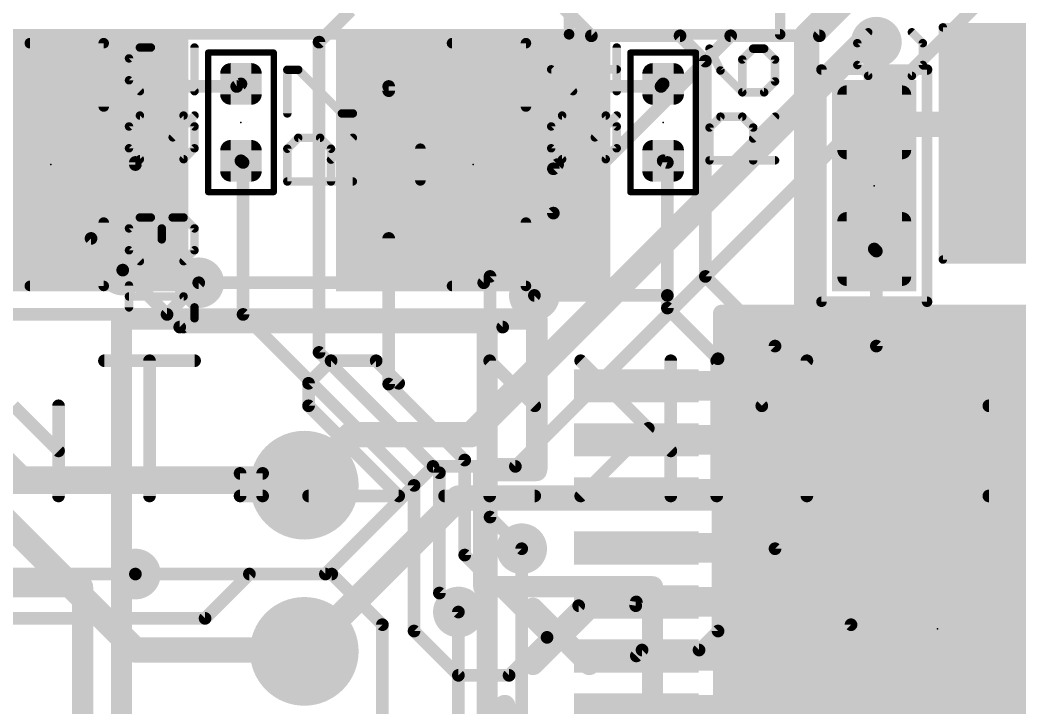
# Model space of a CAD drawing. Extents: x -6.8 to 69.2, y -5 to 26.2.
# Drawn here: x 34.43 to 46.45, y 9.22 to 17.49 of the extents above; entities that cross this region are included whole.
import ezdxf

# ---------------------------------------------------------------- set-up
doc = ezdxf.new("R2010")
doc.units = 0
for name, color, linetype in [('1', 22, 'CONTINUOUS'), ('16', 175, 'CONTINUOUS'), ('17', 82, 'CONTINUOUS'), ('18', 82, 'CONTINUOUS'), ('21', 253, 'CONTINUOUS'), ('22', 253, 'CONTINUOUS'), ('23', 7, 'CONTINUOUS'), ('25', 253, 'CONTINUOUS'), ('39', 22, 'CONTINUOUS'), ('51', 253, 'CONTINUOUS')]:
    doc.layers.add(name, color=color, linetype=linetype)

# ---------------------------------------------------------------- blocks, each defined once
blk = doc.blocks.new('RECT')
blk.add_solid([(-0.5, -0.5), (0.5, -0.5), (-0.5, 0.5), (0.5, 0.5)])
blk = doc.blocks.new('RECT142240X142240R25')
at = {"const_width": 0.1111}
blk.add_lwpolyline([(0.3889, -0.3334), (0.3889, 0.3334, 0.4142), (0.3334, 0.3889), (-0.3334, 0.3889, 0.4142), (-0.3889, 0.3334), (-0.3889, -0.3334, 0.4142), (-0.3334, -0.3889), (0.3334, -0.3889, 0.4142)], format="xyb", close=True, dxfattribs=at)
blk.add_solid([(-0.3588, -0.3588), (0.3588, -0.3588), (-0.3588, 0.3588), (0.3588, 0.3588)])
blk = doc.blocks.new('ROUNDP')
at = {"const_width": 0.5}
blk.add_lwpolyline([(0, -0.25, 1), (0, 0.25, 1), (0, -0.25)], format="xyb", dxfattribs=at)
blk = doc.blocks.new('RECT80000X80000R50')
at = {"const_width": 0.125}
blk.add_lwpolyline([(0.1875, -0.125), (0.1875, 0.125, 0.4142), (0.125, 0.1875), (-0.125, 0.1875, 0.4142), (-0.1875, 0.125), (-0.1875, -0.125, 0.4142), (-0.125, -0.1875), (0.125, -0.1875, 0.4142)], format="xyb", close=True, dxfattribs=at)
blk.add_solid([(-0.1504, -0.1504), (0.1504, -0.1504), (-0.1504, 0.1504), (0.1504, 0.1504)])
blk = doc.blocks.new('ROUNDV')
at = {"const_width": 0.5}
blk.add_lwpolyline([(0, -0.25, 1), (0, 0.25, 1), (0, -0.25)], format="xyb", dxfattribs=at)

msp = doc.modelspace()

# ---------------------------------------------------------------- linework, layer by layer
at = {"layer": '1'}
for points, const_width in [([(43.8912, 17.2974), (44.4246, 17.8308)], 0.3048), ([(38.0238, 17.2212), (38.4048, 17.6022)], 0.1524), ([(40.9194, 17.6784), (41.3004, 17.2974)], 0.1524), ([(43.8912, 11.6586), (43.8912, 17.2974)], 0.3048), ([(41.3004, 17.2974), (42.3672, 17.2974)], 0.1524), ([(42.3672, 17.2974), (42.672, 16.9926)], 0.1524), ([(44.7294, 17.2212), (44.7294, 16.383)], 0.3048), ([(38.0238, 13.4874), (38.0238, 17.2212)], 0.1524), ([(42.672, 16.9926), (42.672, 14.4018)], 0.1524), ([(33.8328, 16.6878), (37.0332, 16.6878)], 0.1524), ([(37.0332, 16.6878), (37.084, 16.7185)], 0.1524), ([(38.862, 16.6878), (42.1386, 16.6878)], 0.1524), ([(38.862, 16.6878), (38.862, 16.637)], 0.1524), ([(42.1386, 16.6878), (42.164, 16.7185)], 0.1524), ([(44.7294, 16.383), (44.704, 16.256)], 0.3048), ([(44.7294, 16.2306), (44.704, 16.256)], 0.3048), ([(46.0248, 16.2306), (44.7294, 16.2306)], 0.3048), ([(46.1772, 16.0782), (46.0248, 16.2306)], 0.3048), ([(46.1772, 16.0782), (46.2915, 16.002)], 0.3048), ([(46.3296, 16.002), (46.2915, 16.002)], 0.3048), ([(46.3296, 16.002), (48.006, 14.3256)], 0.3048), ([(37.1094, 15.7734), (37.084, 15.7935)], 0.1524), ([(42.2148, 15.7734), (42.164, 15.7935)], 0.1524), ([(33.2232, 15.7734), (35.814, 15.7734)], 0.1524), ([(35.814, 15.7734), (35.814, 15.748)], 0.1524), ([(37.1094, 13.9446), (37.1094, 15.7734)], 0.1524), ([(40.8432, 15.6972), (40.894, 15.748)], 0.1524), ([(40.8432, 15.1638), (40.8432, 15.6972)], 0.1524), ([(42.2148, 14.1732), (42.2148, 15.7734)], 0.1524), ([(40.0812, 14.4018), (40.8432, 15.1638)], 0.1524), ([(35.2806, 14.859), (33.782, 14.859)], 0.1524), ([(35.6616, 14.478), (35.2806, 14.859)], 0.1524), ([(38.862, 13.1064), (38.862, 14.859)], 0.1524), ([(44.7294, 14.7066), (44.704, 14.732)], 0.1524), ([(44.7294, 13.5636), (44.7294, 14.7066)], 0.1524), ([(40.0812, 11.5062), (40.0812, 14.4018)], 0.1524), ([(42.672, 14.4018), (43.5102, 13.5636)], 0.1524), ([(36.576, 14.3256), (36.195, 13.9446)], 0.1524), ([(42.2148, 14.1732), (40.6146, 14.1732)], 0.1524), ([(42.2148, 14.0208), (42.2148, 14.1732)], 0.1524), ([(42.8244, 13.4112), (42.2148, 14.0208)], 0.1524), ([(36.195, 13.9446), (32.9184, 13.9446)], 0.1524), ([(39.1668, 11.8872), (37.1094, 13.9446)], 0.1524), ([(43.5102, 13.5636), (43.5102, 11.1252)], 0.1524), ([(48.387, 9.906), (44.7294, 13.5636)], 0.1524), ([(39.4716, 12.0396), (38.0238, 13.4874)], 0.1524), ([(42.8244, 10.1346), (42.8244, 13.4112)], 0.1524), ([(39.7764, 12.192), (38.862, 13.1064)], 0.1524), ([(34.2138, 12.192), (34.4424, 11.9634)], 0.3048), ([(39.7764, 11.049), (39.7764, 12.192)], 0.1524), ([(34.4424, 11.9634), (37.7952, 11.9634)], 0.3048), ([(37.7952, 11.9634), (37.846, 11.89)], 0.3048), ([(39.4716, 10.5918), (39.4716, 12.0396)], 0.1524), ([(39.1668, 10.1346), (39.1668, 11.8872)], 0.1524), ([(33.9852, 11.7348), (35.814, 9.906)], 0.3048), ([(44.1198, 11.43), (43.8912, 11.6586)], 0.3048), ([(40.4622, 11.1252), (40.0812, 11.5062)], 0.1524), ([(44.1198, 10.287), (44.1198, 11.43)], 0.3048), ([(40.767, 10.0584), (39.7764, 11.049)], 0.1524), ([(35.814, 10.8204), (38.1762, 10.8204)], 0.1524), ([(38.1762, 10.8204), (38.7858, 10.2108)], 0.1524), ([(39.7002, 10.3632), (39.4716, 10.5918)], 0.1524), ([(41.148, 10.4394), (40.767, 10.0584)], 0.1524), ([(41.8338, 10.4394), (41.148, 10.4394)], 0.1524), ([(41.8338, 10.4394), (41.841, 10.485)], 0.1524), ([(42.9006, 9.0678), (44.1198, 10.287)], 0.3048), ([(38.7858, 10.2108), (38.7858, 8.6868)], 0.1524), ([(39.7002, 9.6012), (39.1668, 10.1346)], 0.1524), ([(40.767, 10.0584), (40.3098, 9.6012)], 0.1524), ([(42.5958, 9.906), (42.8244, 10.1346)], 0.1524), ([(35.814, 9.906), (37.7952, 9.906)], 0.3048), ([(37.7952, 9.906), (37.846, 9.89)], 0.3048), ([(41.91, 9.906), (41.841, 9.835)], 0.1524), ([(41.91, 9.906), (42.5958, 9.906)], 0.1524), ([(40.3098, 9.6012), (39.7002, 9.6012)], 0.1524)]:
    msp.add_lwpolyline(points, dxfattribs=dict(at, const_width=const_width))
for points, const_width in [([(43.9674, 17.2974, 1), (43.815, 17.2974)], 0.1524), ([(41.3004, 17.3355, 1), (41.3004, 17.2593)], 0.0762), ([(41.2735, 17.2705, 1), (41.3273, 17.3243)], 0.0762), ([(42.3941, 17.3243, 1), (42.3403, 17.2705)], 0.0762), ([(42.3672, 17.2593, 1), (42.3672, 17.3355)], 0.0762), ([(43.8373, 17.3513, 1), (43.9451, 17.2435)], 0.1524), ([(44.8056, 17.2212, 1), (44.6532, 17.2212)], 0.1524), ([(38.0619, 17.2212, 1), (37.9857, 17.2212)], 0.0762), ([(37.9969, 17.2481, 1), (38.0507, 17.1943)], 0.0762), ([(42.7101, 16.9926, 1), (42.6339, 16.9926)], 0.0762), ([(42.6451, 16.9657, 1), (42.6989, 17.0195)], 0.0762), ([(37.0135, 16.7204, 1), (37.0529, 16.6552)], 0.0762), ([(37.0332, 16.6497, 1), (37.0332, 16.7259)], 0.0762), ([(37.1037, 16.6859, 1), (37.0643, 16.7511)], 0.0762), ([(38.862, 16.7259, 1), (38.862, 16.6497)], 0.0762), ([(38.9001, 16.6878, 1), (38.8239, 16.6878)], 0.0762), ([(42.1092, 16.7121, 1), (42.168, 16.6635)], 0.0762), ([(42.1934, 16.6942, 1), (42.1346, 16.7428)], 0.0762), ([(42.1386, 16.6497, 1), (42.1386, 16.7259)], 0.0762), ([(38.8239, 16.637, 1), (38.9001, 16.637)], 0.0762), ([(44.8041, 16.3681, 1), (44.6547, 16.3979)], 0.1524), ([(44.7579, 16.3099, 1), (44.6501, 16.2021)], 0.1524), ([(44.6532, 16.383, 1), (44.8056, 16.383)], 0.1524), ([(44.7294, 16.3068, 1), (44.7294, 16.1544)], 0.1524), ([(44.6755, 16.1767, 1), (44.7833, 16.2845)], 0.1524), ([(46.0787, 16.2845, 1), (45.9709, 16.1767)], 0.1524), ([(46.0248, 16.1544, 1), (46.0248, 16.3068)], 0.1524), ([(44.6293, 16.2709, 1), (44.7787, 16.2411)], 0.1524), ([(46.2195, 16.1416, 1), (46.1349, 16.0148)], 0.1524), ([(46.1233, 16.0243, 1), (46.2311, 16.1321)], 0.1524), ([(46.2915, 16.0782, 1), (46.2915, 15.9258)], 0.1524), ([(46.2492, 15.9386, 1), (46.3338, 16.0654)], 0.1524), ([(46.3835, 16.0559, 1), (46.2757, 15.9481)], 0.1524), ([(46.3296, 15.9258, 1), (46.3296, 16.0782)], 0.1524), ([(37.1076, 15.8234, 1), (37.0604, 15.7636)], 0.0762), ([(42.178, 15.8289, 1), (42.15, 15.7581)], 0.0762), ([(35.8521, 15.7734, 1), (35.7759, 15.7734)], 0.0762), ([(35.7759, 15.748, 1), (35.8521, 15.748)], 0.0762), ([(35.814, 15.7353, 1), (35.814, 15.8115)], 0.0762), ([(37.1475, 15.7734, 1), (37.0713, 15.7734)], 0.0762), ([(37.0858, 15.7435, 1), (37.133, 15.8033)], 0.0762), ([(40.8813, 15.6972, 1), (40.8051, 15.6972)], 0.0762), ([(40.8163, 15.7241, 1), (40.8701, 15.6703)], 0.0762), ([(40.9209, 15.7211, 1), (40.8671, 15.7749)], 0.0762), ([(42.2529, 15.7734, 1), (42.1767, 15.7734)], 0.0762), ([(42.2008, 15.738, 1), (42.2288, 15.8088)], 0.0762), ([(40.8051, 15.1638, 1), (40.8813, 15.1638)], 0.0762), ([(40.8701, 15.1369, 1), (40.8163, 15.1907)], 0.0762), ([(35.3075, 14.8859, 1), (35.2537, 14.8321)], 0.0762), ([(35.2806, 14.8209, 1), (35.2806, 14.8971)], 0.0762), ([(38.9001, 14.859, 1), (38.8239, 14.859)], 0.0762), ([(44.7309, 14.7589, 1), (44.6771, 14.7051)], 0.0762), ([(44.7675, 14.7066, 1), (44.6913, 14.7066)], 0.0762), ([(44.7025, 14.6797, 1), (44.7563, 14.7335)], 0.0762), ([(35.6347, 14.4511, 1), (35.6885, 14.5049)], 0.0762), ([(40.1193, 14.4018, 1), (40.0431, 14.4018)], 0.0762), ([(40.0543, 14.4287, 1), (40.1081, 14.3749)], 0.0762), ([(42.6339, 14.4018, 1), (42.7101, 14.4018)], 0.0762), ([(42.6989, 14.4287, 1), (42.6451, 14.3749)], 0.0762), ([(36.6029, 14.2987, 1), (36.5491, 14.3525)], 0.0762), ([(40.6146, 14.2113, 1), (40.6146, 14.1351)], 0.0762), ([(42.2529, 14.1732, 1), (42.1767, 14.1732)], 0.0762), ([(42.1767, 14.1732, 1), (42.2529, 14.1732)], 0.0762), ([(42.2148, 14.1351, 1), (42.2148, 14.2113)], 0.0762), ([(42.2417, 14.0477, 1), (42.1879, 13.9939)], 0.0762), ([(36.1681, 13.9715, 1), (36.2219, 13.9177)], 0.0762), ([(36.195, 13.9065, 1), (36.195, 13.9827)], 0.0762), ([(37.0713, 13.9446, 1), (37.1475, 13.9446)], 0.0762), ([(37.1363, 13.9715, 1), (37.0825, 13.9177)], 0.0762), ([(42.1767, 14.0208, 1), (42.2529, 14.0208)], 0.0762), ([(43.5483, 13.5636, 1), (43.4721, 13.5636)], 0.0762), ([(43.4833, 13.5367, 1), (43.5371, 13.5905)], 0.0762), ([(44.6913, 13.5636, 1), (44.7675, 13.5636)], 0.0762), ([(44.7563, 13.5905, 1), (44.7025, 13.5367)], 0.0762), ([(37.9857, 13.4874, 1), (38.0619, 13.4874)], 0.0762), ([(38.0507, 13.5143, 1), (37.9969, 13.4605)], 0.0762), ([(42.8625, 13.4112, 1), (42.7863, 13.4112)], 0.0762), ([(42.7975, 13.3843, 1), (42.8513, 13.4381)], 0.0762), ([(38.8239, 13.1064, 1), (38.9001, 13.1064)], 0.0762), ([(38.8889, 13.1333, 1), (38.8351, 13.0795)], 0.0762), ([(39.8145, 12.192, 1), (39.7383, 12.192)], 0.0762), ([(39.7495, 12.1651, 1), (39.8033, 12.2189)], 0.0762), ([(34.4424, 12.0396, 1), (34.4424, 11.8872)], 0.1524), ([(34.3885, 11.9095, 1), (34.4963, 12.0173)], 0.1524), ([(37.8579, 12.0068, 1), (37.7325, 11.92)], 0.1524), ([(37.7952, 11.8872, 1), (37.7952, 12.0396)], 0.1524), ([(39.5097, 12.0396, 1), (39.4335, 12.0396)], 0.0762), ([(39.4447, 12.0127, 1), (39.4985, 12.0665)], 0.0762), ([(37.7833, 11.8466, 1), (37.9087, 11.9334)], 0.1524), ([(39.2049, 11.8872, 1), (39.1287, 11.8872)], 0.0762), ([(39.1399, 11.8603, 1), (39.1937, 11.9141)], 0.0762), ([(43.9451, 11.7125, 1), (43.8373, 11.6047)], 0.1524), ([(43.815, 11.6586, 1), (43.9674, 11.6586)], 0.1524), ([(40.0431, 11.5062, 1), (40.1193, 11.5062)], 0.0762), ([(40.1081, 11.5331, 1), (40.0543, 11.4793)], 0.0762), ([(44.196, 11.43, 1), (44.0436, 11.43)], 0.1524), ([(44.0659, 11.3761, 1), (44.1737, 11.4839)], 0.1524), ([(40.4353, 11.0983, 1), (40.4891, 11.1521)], 0.0762), ([(39.7383, 11.049, 1), (39.8145, 11.049)], 0.0762), ([(39.8033, 11.0759, 1), (39.7495, 11.0221)], 0.0762), ([(43.4721, 11.1252, 1), (43.5483, 11.1252)], 0.0762), ([(35.814, 10.8585, 1), (35.814, 10.7823)], 0.0762), ([(38.2031, 10.8473, 1), (38.1493, 10.7935)], 0.0762), ([(38.1762, 10.7823, 1), (38.1762, 10.8585)], 0.0762), ([(39.4335, 10.5918, 1), (39.5097, 10.5918)], 0.0762), ([(39.4985, 10.6187, 1), (39.4447, 10.5649)], 0.0762), ([(41.148, 10.4775, 1), (41.148, 10.4013)], 0.0762), ([(41.1749, 10.4125, 1), (41.1211, 10.4663)], 0.0762), ([(41.7962, 10.4453, 1), (41.8714, 10.4335)], 0.0762), ([(41.8786, 10.4791, 1), (41.8034, 10.4909)], 0.0762), ([(41.8338, 10.4013, 1), (41.8338, 10.4775)], 0.0762), ([(39.6733, 10.3363, 1), (39.7271, 10.3901)], 0.0762), ([(44.0436, 10.287, 1), (44.196, 10.287)], 0.1524), ([(44.1737, 10.2331, 1), (44.0659, 10.3409)], 0.1524), ([(38.8239, 10.2108, 1), (38.7477, 10.2108)], 0.0762), ([(38.7589, 10.1839, 1), (38.8127, 10.2377)], 0.0762), ([(39.1287, 10.1346, 1), (39.2049, 10.1346)], 0.0762), ([(39.1937, 10.1615, 1), (39.1399, 10.1077)], 0.0762), ([(40.7401, 10.0853, 1), (40.7939, 10.0315)], 0.0762), ([(40.7939, 10.0315, 1), (40.7401, 10.0853)], 0.0762), ([(40.7401, 10.0315, 1), (40.7939, 10.0853)], 0.0762), ([(42.7863, 10.1346, 1), (42.8625, 10.1346)], 0.0762), ([(42.8513, 10.1077, 1), (42.7975, 10.1615)], 0.0762), ([(35.814, 9.9822, 1), (35.814, 9.8298)], 0.1524), ([(35.7601, 9.8521, 1), (35.8679, 9.9599)], 0.1524), ([(37.8181, 9.9787, 1), (37.7723, 9.8333)], 0.1524), ([(37.7952, 9.8298, 1), (37.7952, 9.9822)], 0.1524), ([(37.8231, 9.8173, 1), (37.8689, 9.9627)], 0.1524), ([(41.91, 9.9441, 1), (41.91, 9.8679)], 0.0762), ([(41.9373, 9.8794, 1), (41.8827, 9.9326)], 0.0762), ([(42.5958, 9.8679, 1), (42.5958, 9.9441)], 0.0762), ([(41.8137, 9.8616, 1), (41.8683, 9.8084)], 0.0762), ([(42.5689, 9.9329, 1), (42.6227, 9.8791)], 0.0762), ([(39.7002, 9.6393, 1), (39.7002, 9.5631)], 0.0762), ([(39.6733, 9.5743, 1), (39.7271, 9.6281)], 0.0762), ([(40.2829, 9.6281, 1), (40.3367, 9.5743)], 0.0762), ([(40.3098, 9.5631, 1), (40.3098, 9.6393)], 0.0762)]:
    msp.add_lwpolyline(points, format="xyb", dxfattribs=dict(at, const_width=const_width))
at = {"layer": '16'}
for points, const_width in [([(47.7774, 21.0312), (44.0436, 17.2974)], 0.1524), ([(40.386, 12.1158), (48.9204, 20.6502)], 0.1524), ([(39.8526, 12.4968), (44.577, 17.2212)], 0.3048), ([(42.9768, 17.2974), (40.005, 14.3256)], 0.1524), ([(44.0436, 17.2974), (42.9768, 17.2974)], 0.1524), ([(44.577, 17.2212), (44.7294, 17.2212)], 0.3048), ([(36.3474, 13.7922), (35.6616, 14.478)], 0.1524), ([(40.005, 14.3256), (36.576, 14.3256)], 0.1524), ([(40.6146, 14.1732), (40.2336, 13.7922)], 0.1524), ([(40.2336, 13.7922), (36.3474, 13.7922)], 0.1524), ([(37.8714, 11.9634), (38.4048, 12.4968)], 0.3048), ([(38.4048, 12.4968), (39.8526, 12.4968)], 0.3048), ([(38.1, 10.8204), (39.3954, 12.1158)], 0.1524), ([(39.3954, 12.1158), (40.386, 12.1158)], 0.1524), ([(37.8714, 11.9634), (37.846, 11.89)], 0.3048), ([(37.8714, 9.906), (39.7002, 11.7348)], 0.3048), ([(39.7002, 11.7348), (51.5874, 11.7348)], 0.3048), ([(40.4622, 7.7724), (40.4622, 11.1252)], 0.1524), ([(43.5102, 11.1252), (44.4246, 10.2108)], 0.1524), ([(34.1376, 10.8204), (35.814, 10.8204)], 0.1524), ([(36.6522, 10.287), (37.1856, 10.8204)], 0.1524), ([(37.1856, 10.8204), (38.1, 10.8204)], 0.1524), ([(33.2994, 10.287), (36.6522, 10.287)], 0.1524), ([(39.7002, 7.239), (39.7002, 10.3632)], 0.1524), ([(44.4246, 10.2108), (44.4246, 8.5344)], 0.1524), ([(37.8714, 9.906), (37.846, 9.89)], 0.3048)]:
    msp.add_lwpolyline(points, dxfattribs=dict(at, const_width=const_width))
for points, const_width in [([(42.9768, 17.3355, 1), (42.9768, 17.2593)], 0.0762), ([(43.0037, 17.2705, 1), (42.9499, 17.3243)], 0.0762), ([(44.0167, 17.3243, 1), (44.0705, 17.2705)], 0.0762), ([(44.0436, 17.2593, 1), (44.0436, 17.3355)], 0.0762), ([(44.577, 17.2974, 1), (44.577, 17.145)], 0.1524), ([(44.6309, 17.1673, 1), (44.5231, 17.2751)], 0.1524), ([(44.7294, 17.145, 1), (44.7294, 17.2974)], 0.1524), ([(35.6885, 14.5049, 1), (35.6347, 14.4511)], 0.0762), ([(36.576, 14.3637, 1), (36.576, 14.2875)], 0.0762), ([(39.9781, 14.3525, 1), (40.0319, 14.2987)], 0.0762), ([(40.005, 14.2875, 1), (40.005, 14.3637)], 0.0762), ([(40.6415, 14.1463, 1), (40.5877, 14.2001)], 0.0762), ([(36.3474, 13.8303, 1), (36.3474, 13.7541)], 0.0762), ([(36.3205, 13.7653, 1), (36.3743, 13.8191)], 0.0762), ([(40.2067, 13.8191, 1), (40.2605, 13.7653)], 0.0762), ([(40.2336, 13.7541, 1), (40.2336, 13.8303)], 0.0762), ([(38.4048, 12.573, 1), (38.4048, 12.4206)], 0.1524), ([(38.4587, 12.4429, 1), (38.3509, 12.5507)], 0.1524), ([(39.7987, 12.5507, 1), (39.9065, 12.4429)], 0.1524), ([(39.8526, 12.4206, 1), (39.8526, 12.573)], 0.1524), ([(39.3954, 12.1539, 1), (39.3954, 12.0777)], 0.0762), ([(39.4223, 12.0889, 1), (39.3685, 12.1427)], 0.0762), ([(40.3591, 12.1427, 1), (40.4129, 12.0889)], 0.0762), ([(40.386, 12.0777, 1), (40.386, 12.1539)], 0.0762), ([(37.8175, 12.0173, 1), (37.9253, 11.9095)], 0.1524), ([(37.9434, 11.9385, 1), (37.7994, 11.9883)], 0.1524), ([(37.774, 11.9149, 1), (37.918, 11.8651)], 0.1524), ([(39.7002, 11.811, 1), (39.7002, 11.6586)], 0.1524), ([(39.7541, 11.6809, 1), (39.6463, 11.7887)], 0.1524), ([(40.5003, 11.1252, 1), (40.4241, 11.1252)], 0.0762), ([(43.5371, 11.1521, 1), (43.4833, 11.0983)], 0.0762), ([(35.814, 10.7823, 1), (35.814, 10.8585)], 0.0762), ([(37.1856, 10.8585, 1), (37.1856, 10.7823)], 0.0762), ([(37.2125, 10.7935, 1), (37.1587, 10.8473)], 0.0762), ([(38.0731, 10.8473, 1), (38.1269, 10.7935)], 0.0762), ([(38.1, 10.7823, 1), (38.1, 10.8585)], 0.0762), ([(36.6253, 10.3139, 1), (36.6791, 10.2601)], 0.0762), ([(36.6522, 10.2489, 1), (36.6522, 10.3251)], 0.0762), ([(39.7383, 10.3632, 1), (39.6621, 10.3632)], 0.0762), ([(44.4627, 10.2108, 1), (44.3865, 10.2108)], 0.0762), ([(44.3977, 10.1839, 1), (44.4515, 10.2377)], 0.0762), ([(37.8054, 9.9545, 1), (37.8866, 9.8255)], 0.1524), ([(37.8175, 9.9599, 1), (37.9253, 9.8521)], 0.1524), ([(37.912, 9.8415, 1), (37.8308, 9.9705)], 0.1524)]:
    msp.add_lwpolyline(points, format="xyb", dxfattribs=dict(at, const_width=const_width))
at = {"layer": '21'}
for points, const_width in [([(41.0317, 17.3156), (41.0317, 19.8556)], 0.127), ([(43.5717, 19.8556), (43.5717, 17.3156)], 0.127), ([(45.5295, 14.605), (45.5295, 17.399)], 0.1016), ([(45.5295, 17.399), (49.9745, 17.399)], 0.1016), ([(41.0317, 17.3156), (23.2517, 17.3156)], 0.127), ([(43.5717, 17.3156), (41.0317, 17.3156)], 0.127), ([(35.433, 17.2085), (34.544, 17.2085)], 0.127), ([(35.433, 16.4465), (35.433, 17.2085)], 0.127), ([(40.513, 17.2085), (39.624, 17.2085)], 0.127), ([(40.513, 16.4465), (40.513, 17.2085)], 0.127), ([(36.6895, 15.417), (36.6895, 17.095)], 0.0762), ([(36.6895, 17.095), (37.4785, 17.095)], 0.0762), ([(37.4785, 17.095), (37.4785, 15.417)], 0.0762), ([(41.7695, 15.417), (41.7695, 17.095)], 0.0762), ([(41.7695, 17.095), (42.5585, 17.095)], 0.0762), ([(42.5585, 17.095), (42.5585, 15.417)], 0.0762), ([(44.069, 14.097), (44.069, 16.891)], 0.127), ([(44.069, 16.891), (45.339, 16.891)], 0.127), ([(45.339, 16.891), (45.339, 14.097)], 0.127), ([(39.243, 15.9385), (39.243, 15.5575)], 0.127), ([(37.4785, 15.417), (36.6895, 15.417)], 0.0762), ([(42.5585, 15.417), (41.7695, 15.417)], 0.0762), ([(35.433, 14.2875), (35.433, 15.0495)], 0.127), ([(40.513, 14.2875), (40.513, 15.0495)], 0.127), ([(49.9745, 14.605), (45.5295, 14.605)], 0.1016), ([(34.544, 14.2875), (35.433, 14.2875)], 0.127), ([(39.624, 14.2875), (40.513, 14.2875)], 0.127), ([(45.339, 14.097), (44.069, 14.097)], 0.127), ([(40.046, 13.89), (35.646, 13.89)], 0.254), ([(35.646, 3.89), (35.646, 13.89)], 0.254), ([(36.346, 13.89), (39.346, 13.89)], 0.254), ([(40.046, 12.09), (40.046, 13.89)], 0.254), ([(40.646, 13.89), (40.046, 13.89)], 0.254), ([(40.646, 12.09), (40.646, 13.89)], 0.254), ([(48.066, 13.96), (42.866, 13.96)], 0.2032), ([(42.866, 13.96), (42.866, 6.36)], 0.2032), ([(40.046, 5.69), (40.046, 12.09)], 0.254), ([(40.046, 12.09), (40.646, 12.09)], 0.254), ([(24.13, 11.938), (37.846, 11.938)], 0.3048), ([(40.5971, 9.7312), (41.275, 10.4091)], 0.254), ([(41.275, 9.7312), (40.5971, 10.4091)], 0.254), ([(40.2581, 8.5618), (40.2581, 9.2397)], 0.254)]:
    msp.add_lwpolyline(points, dxfattribs=dict(at, const_width=const_width))
for points, const_width in [([(45.5549, 17.399, 1), (45.5041, 17.399)], 0.0508), ([(45.5295, 17.4244, 1), (45.5295, 17.3736)], 0.0508), ([(41.0317, 17.3474, 1), (41.0317, 17.2839)], 0.0635), ([(41, 17.3156, 1), (41.0635, 17.3156)], 0.0635), ([(41.0317, 17.2839, 1), (41.0317, 17.3474)], 0.0635), ([(43.54, 17.3156, 1), (43.6035, 17.3156)], 0.0635), ([(43.5717, 17.2839, 1), (43.5717, 17.3474)], 0.0635), ([(34.544, 17.2402, 1), (34.544, 17.1768)], 0.0635), ([(35.4648, 17.2085, 1), (35.4012, 17.2085)], 0.0635), ([(35.433, 17.1768, 1), (35.433, 17.2402)], 0.0635), ([(39.624, 17.2402, 1), (39.624, 17.1768)], 0.0635), ([(40.5448, 17.2085, 1), (40.4813, 17.2085)], 0.0635), ([(40.513, 17.1768, 1), (40.513, 17.2402)], 0.0635), ([(36.6895, 17.1141, 1), (36.6895, 17.076)], 0.0381), ([(36.7086, 17.095, 1), (36.6705, 17.095)], 0.0381), ([(37.4976, 17.095, 1), (37.4595, 17.095)], 0.0381), ([(37.4785, 17.076, 1), (37.4785, 17.1141)], 0.0381), ([(41.7695, 17.1141, 1), (41.7695, 17.076)], 0.0381), ([(41.7886, 17.095, 1), (41.7505, 17.095)], 0.0381), ([(42.5776, 17.095, 1), (42.5395, 17.095)], 0.0381), ([(42.5585, 17.076, 1), (42.5585, 17.1141)], 0.0381), ([(44.1008, 16.891, 1), (44.0373, 16.891)], 0.0635), ([(44.069, 16.9228, 1), (44.069, 16.8593)], 0.0635), ([(45.3708, 16.891, 1), (45.3072, 16.891)], 0.0635), ([(45.339, 16.8593, 1), (45.339, 16.9228)], 0.0635), ([(35.4012, 16.4465, 1), (35.4648, 16.4465)], 0.0635), ([(40.4813, 16.4465, 1), (40.5448, 16.4465)], 0.0635), ([(39.2748, 15.9385, 1), (39.2112, 15.9385)], 0.0635), ([(39.2112, 15.5575, 1), (39.2748, 15.5575)], 0.0635), ([(36.6895, 15.4361, 1), (36.6895, 15.398)], 0.0381), ([(36.6705, 15.417, 1), (36.7086, 15.417)], 0.0381), ([(37.4595, 15.417, 1), (37.4976, 15.417)], 0.0381), ([(37.4785, 15.398, 1), (37.4785, 15.4361)], 0.0381), ([(41.7695, 15.4361, 1), (41.7695, 15.398)], 0.0381), ([(41.7505, 15.417, 1), (41.7886, 15.417)], 0.0381), ([(42.5395, 15.417, 1), (42.5776, 15.417)], 0.0381), ([(42.5585, 15.398, 1), (42.5585, 15.4361)], 0.0381), ([(35.4648, 15.0495, 1), (35.4012, 15.0495)], 0.0635), ([(40.5448, 15.0495, 1), (40.4813, 15.0495)], 0.0635), ([(45.5295, 14.6304, 1), (45.5295, 14.5796)], 0.0508), ([(45.5041, 14.605, 1), (45.5549, 14.605)], 0.0508), ([(34.544, 14.3193, 1), (34.544, 14.2558)], 0.0635), ([(35.4012, 14.2875, 1), (35.4648, 14.2875)], 0.0635), ([(35.433, 14.2558, 1), (35.433, 14.3193)], 0.0635), ([(39.624, 14.3193, 1), (39.624, 14.2558)], 0.0635), ([(40.4813, 14.2875, 1), (40.5448, 14.2875)], 0.0635), ([(40.513, 14.2558, 1), (40.513, 14.3193)], 0.0635), ([(44.069, 14.1288, 1), (44.069, 14.0653)], 0.0635), ([(44.0373, 14.097, 1), (44.1008, 14.097)], 0.0635), ([(45.3072, 14.097, 1), (45.3708, 14.097)], 0.0635), ([(45.339, 14.0653, 1), (45.339, 14.1288)], 0.0635), ([(35.646, 13.9535, 1), (35.646, 13.8265)], 0.127), ([(35.7095, 13.89, 1), (35.5825, 13.89)], 0.127), ([(36.346, 13.9535, 1), (36.346, 13.8265)], 0.127), ([(39.346, 13.8265, 1), (39.346, 13.9535)], 0.127), ([(40.1095, 13.89, 1), (39.9825, 13.89)], 0.127), ([(40.046, 13.9535, 1), (40.046, 13.8265)], 0.127), ([(40.046, 13.8265, 1), (40.046, 13.9535)], 0.127), ([(40.7095, 13.89, 1), (40.5825, 13.89)], 0.127), ([(40.646, 13.8265, 1), (40.646, 13.9535)], 0.127), ([(42.866, 14.0108, 1), (42.866, 13.9092)], 0.1016), ([(42.9168, 13.96, 1), (42.8152, 13.96)], 0.1016), ([(40.1095, 12.09, 1), (39.9825, 12.09)], 0.127), ([(40.046, 12.1535, 1), (40.046, 12.0265)], 0.127), ([(39.9825, 12.09, 1), (40.1095, 12.09)], 0.127), ([(40.5825, 12.09, 1), (40.7095, 12.09)], 0.127), ([(40.646, 12.0265, 1), (40.646, 12.1535)], 0.127), ([(37.846, 11.8618, 1), (37.846, 12.0142)], 0.1524), ([(40.642, 10.454, 1), (40.5522, 10.3642)], 0.127), ([(41.3199, 10.3642, 1), (41.2301, 10.454)], 0.127), ([(40.5522, 9.7761, 1), (40.642, 9.6863)], 0.127), ([(41.2301, 9.6863, 1), (41.3199, 9.7761)], 0.127), ([(40.3216, 9.2397, 1), (40.1946, 9.2397)], 0.127)]:
    msp.add_lwpolyline(points, format="xyb", dxfattribs=dict(at, const_width=const_width))
at = {"layer": '22'}
for points, const_width in [([(46.482, 11.176, 1), (46.482, 13.716, 1), (46.482, 11.176)], 0.1524), ([(35.4416, 13.4253, 1), (35.4416, 13.3491)], 0.0762), ([(36.0221, 13.3872, 1), (35.9459, 13.3872)], 0.0762), ([(36.5263, 13.3491, 1), (36.5263, 13.4253)], 0.0762), ([(38.1685, 13.4253, 1), (38.1685, 13.3491)], 0.0762), ([(38.1955, 13.3602, 1), (38.1416, 13.4141)], 0.0762), ([(38.7378, 13.4141, 1), (38.6839, 13.3602)], 0.0762), ([(38.7109, 13.3491, 1), (38.7109, 13.4253)], 0.0762), ([(40.1038, 13.4141, 1), (40.0499, 13.3602)], 0.0762), ([(40.1149, 13.3872, 1), (40.0387, 13.3872)], 0.0762), ([(41.1986, 13.4141, 1), (41.1447, 13.3602)], 0.0762), ([(42.2944, 13.3872, 1), (42.2182, 13.3872)], 0.0762), ([(42.8358, 13.4141, 1), (42.7819, 13.3602)], 0.0762), ([(42.8469, 13.3872, 1), (42.7707, 13.3872)], 0.0762), ([(43.9316, 13.3872, 1), (43.8554, 13.3872)], 0.0762), ([(43.9204, 13.3602, 1), (43.8665, 13.4141)], 0.0762), ([(37.8704, 13.143, 1), (37.9243, 13.0891)], 0.0762), ([(37.9355, 13.116, 1), (37.8593, 13.116)], 0.0762), ([(38.9551, 13.0891, 1), (39.009, 13.143)], 0.0762), ([(34.9272, 12.8449, 1), (34.851, 12.8449)], 0.0762), ([(37.9243, 12.8718, 1), (37.8704, 12.8179)], 0.0762), ([(37.8593, 12.8449, 1), (37.9355, 12.8449)], 0.0762), ([(40.5922, 12.8179, 1), (40.6461, 12.8718)], 0.0762), ([(43.3242, 12.8718, 1), (43.3781, 12.8179)], 0.0762), ([(43.3242, 12.8179, 1), (43.3781, 12.8718)], 0.0762), ([(46.0831, 12.883, 1), (46.0831, 12.8068)], 0.0762), ([(42.0121, 12.5468, 1), (41.9582, 12.6006)], 0.0762), ([(34.8622, 12.2756, 1), (34.9161, 12.3295)], 0.0762), ([(42.2294, 12.2756, 1), (42.2833, 12.3295)], 0.0762), ([(37.0737, 12.0695, 1), (37.0737, 11.9933)], 0.0762), ([(37.1118, 12.0314, 1), (37.0356, 12.0314)], 0.0762), ([(37.383, 12.0314, 1), (37.3068, 12.0314)], 0.0762), ([(37.3449, 11.9933, 1), (37.3449, 12.0695)], 0.0762), ([(34.851, 11.7602, 1), (34.9272, 11.7602)], 0.0762), ([(35.9459, 11.7602, 1), (36.0221, 11.7602)], 0.0762), ([(37.0737, 11.7983, 1), (37.0737, 11.7221)], 0.0762), ([(37.0356, 11.7602, 1), (37.1118, 11.7602)], 0.0762), ([(37.3068, 11.7602, 1), (37.383, 11.7602)], 0.0762), ([(37.3449, 11.7221, 1), (37.3449, 11.7983)], 0.0762), ([(37.8974, 11.7983, 1), (37.8974, 11.7221)], 0.0762), ([(38.9551, 11.7333, 1), (39.009, 11.7871)], 0.0762), ([(38.982, 11.7221, 1), (38.982, 11.7983)], 0.0762), ([(39.5345, 11.7983, 1), (39.5345, 11.7221)], 0.0762), ([(40.0387, 11.7602, 1), (40.1149, 11.7602)], 0.0762), ([(40.6192, 11.7221, 1), (40.6192, 11.7983)], 0.0762), ([(41.1447, 11.7871, 1), (41.1986, 11.7333)], 0.0762), ([(42.2182, 11.7602, 1), (42.2944, 11.7602)], 0.0762), ([(42.7707, 11.7602, 1), (42.8469, 11.7602)], 0.0762), ([(43.8554, 11.7602, 1), (43.9316, 11.7602)], 0.0762), ([(46.0831, 11.7983, 1), (46.0831, 11.7221)], 0.0762)]:
    msp.add_lwpolyline(points, format="xyb", dxfattribs=dict(at, const_width=const_width))
at = {"layer": '22', "const_width": 0.1524}
for points in [[(36.5263, 13.3872), (35.4416, 13.3872)], [(35.984, 11.7602), (35.984, 13.3872)], [(37.8974, 13.116), (38.1685, 13.3872)], [(38.1685, 13.3872), (38.7109, 13.3872)], [(38.7109, 13.3872), (38.982, 13.116)], [(40.6192, 12.8449), (40.0768, 13.3872)], [(40.0768, 13.3872), (40.0768, 11.7602)], [(42.2563, 12.3025), (41.1717, 13.3872)], [(42.2563, 13.3872), (42.2563, 11.7602)], [(43.3512, 12.8449), (42.8088, 13.3872)], [(42.8088, 13.3872), (42.8088, 11.7602)], [(43.8935, 13.3872), (43.3512, 12.8449)], [(43.8935, 11.7602), (43.8935, 13.3872)], [(37.8974, 12.8449), (37.8974, 13.116)], [(34.8891, 12.3025), (34.3468, 12.8449)], [(34.8891, 11.7602), (34.8891, 12.8449)], [(38.982, 11.7602), (37.8974, 12.8449)], [(46.0831, 12.8449), (46.8966, 12.8449)], [(41.9852, 12.5737), (41.1717, 11.7602)], [(37.3449, 12.0314), (37.0737, 12.0314)], [(37.0737, 12.0314), (37.0737, 11.7602)], [(37.3449, 11.7602), (37.3449, 12.0314)], [(37.0737, 11.7602), (37.3449, 11.7602)], [(37.8974, 11.7602), (38.982, 11.7602)], [(40.6192, 11.7602), (39.5345, 11.7602)], [(46.8966, 11.7602), (46.0831, 11.7602)]]:
    msp.add_lwpolyline(points, dxfattribs=at)
at = {"layer": '23'}
for p in [(37.084, 16.256), (42.164, 16.256), (34.798, 15.748), (39.878, 15.748), (44.704, 15.494), (45.466, 10.16)]:
    msp.add_point(p, dxfattribs=at)
at = {"layer": '25', "const_width": 0.1016}
for points in [[(44.6315, 17.3402), (44.5001, 17.2088)], [(45.2882, 17.2088), (45.1569, 17.3402)], [(35.8685, 17.1566), (35.7371, 17.0253)], [(35.9998, 17.1566), (35.8685, 17.1566)], [(36.5252, 16.6312), (35.9998, 17.1566)], [(36.5252, 17.1566), (36.5252, 16.6312)], [(41.6052, 16.6312), (41.6052, 17.1566)], [(42.7221, 17.1428), (42.8535, 16.8801)], [(43.2475, 17.1428), (43.1162, 17.0114)], [(43.3789, 17.1428), (43.2475, 17.1428)], [(43.5102, 17.0114), (43.3789, 17.1428)], [(44.5001, 17.2088), (44.5001, 16.9461)], [(45.2882, 16.9461), (45.2882, 17.2088)], [(35.7371, 17.0253), (35.7371, 16.7626)], [(43.1162, 17.0114), (43.1162, 16.6174)], [(43.5102, 16.7487), (43.5102, 17.0114)], [(44.5001, 16.9461), (44.6315, 16.8148)], [(45.1569, 16.8148), (45.2882, 16.9461)], [(37.6421, 16.3634), (37.6421, 16.8888)], [(37.6421, 16.8888), (37.7735, 16.8888)], [(37.7735, 16.8888), (38.2989, 16.3634)], [(41.0798, 16.6312), (40.8171, 16.8939)], [(40.8171, 16.8939), (41.6052, 16.8939)], [(42.8535, 16.8801), (43.1162, 16.6174)], [(44.6315, 16.8148), (45.1569, 16.8148)], [(35.7371, 16.7626), (35.8685, 16.6312)], [(43.3789, 16.6174), (43.5102, 16.7487)], [(43.1162, 16.6174), (43.3789, 16.6174)], [(35.7371, 16.2067), (35.8685, 16.338)], [(35.8685, 16.338), (36.3939, 16.338)], [(36.2625, 16.0753), (36.5252, 16.338)], [(36.3939, 16.338), (36.5252, 16.2067)], [(38.2989, 16.3634), (38.4302, 16.3634)], [(40.8171, 16.2067), (40.9485, 16.338)], [(40.9485, 16.338), (41.4739, 16.338)], [(41.3425, 16.0753), (41.6052, 16.338)], [(41.4739, 16.338), (41.6052, 16.2067)], [(42.7221, 16.1928), (42.8535, 16.3242)], [(42.8535, 16.3242), (43.1162, 16.3242)], [(43.1162, 16.3242), (43.2475, 16.1928)], [(43.2475, 16.0615), (43.5102, 16.3242)], [(35.7371, 15.944), (35.7371, 16.2067)], [(36.5252, 16.2067), (36.5252, 15.944)], [(40.8171, 15.944), (40.8171, 16.2067)], [(41.6052, 16.2067), (41.6052, 15.944)], [(42.7221, 15.7988), (42.7221, 16.1928)], [(43.2475, 16.1928), (43.2475, 15.7988)], [(37.6421, 15.9388), (37.7735, 16.0702)], [(37.7735, 16.0702), (38.0362, 16.0702)], [(38.0362, 16.0702), (38.1675, 15.9388)], [(38.1675, 15.8075), (38.4302, 16.0702)], [(35.8685, 15.8126), (35.7371, 15.944)], [(36.5252, 15.944), (36.3939, 15.8126)], [(37.6421, 15.5448), (37.6421, 15.9388)], [(38.1675, 15.9388), (38.1675, 15.5448)], [(40.9485, 15.8126), (40.8171, 15.944)], [(41.6052, 15.944), (41.4739, 15.8126)], [(36.3939, 15.8126), (35.8685, 15.8126)], [(41.4739, 15.8126), (40.9485, 15.8126)], [(43.5102, 15.7988), (42.7221, 15.7988)], [(38.4302, 15.5448), (37.6421, 15.5448)], [(35.7371, 14.9794), (35.8685, 15.1108)], [(35.8685, 15.1108), (35.9998, 15.1108)], [(35.9998, 15.1108), (36.1312, 14.9794)], [(36.1312, 14.9794), (36.2625, 15.1108)], [(36.2625, 15.1108), (36.3939, 15.1108)], [(36.3939, 15.1108), (36.5252, 14.9794)], [(35.7371, 14.7167), (35.7371, 14.9794)], [(36.1312, 14.9794), (36.1312, 14.8481)], [(36.5252, 14.9794), (36.5252, 14.7167)], [(35.8685, 14.5854), (35.7371, 14.7167)], [(36.5252, 14.7167), (36.3939, 14.5854)], [(35.7371, 14.0295), (35.7371, 14.2922)], [(36.3939, 14.1608), (35.7371, 14.1608)], [(36.5252, 14.0295), (36.3939, 14.1608)], [(36.5252, 13.8981), (36.5252, 14.0295)], [(36.3939, 13.7668), (36.5252, 13.8981)]]:
    msp.add_lwpolyline(points, dxfattribs=at)
at = {"layer": '25', "const_width": 0.0508}
for points in [[(44.6494, 17.3222, 1), (44.6135, 17.3581)], [(45.1748, 17.3581, 1), (45.1389, 17.3222)], [(35.8685, 17.182, 1), (35.8685, 17.1312)], [(35.8864, 17.1386, 1), (35.8505, 17.1746)], [(36.0178, 17.1746, 1), (35.9819, 17.1386)], [(35.9998, 17.1312, 1), (35.9998, 17.182)], [(36.5506, 17.1566, 1), (36.4998, 17.1566)], [(41.6306, 17.1566, 1), (41.5798, 17.1566)], [(42.7448, 17.1541, 1), (42.6994, 17.1314)], [(43.2475, 17.1682, 1), (43.2475, 17.1174)], [(43.2655, 17.1248, 1), (43.2295, 17.1607)], [(43.3968, 17.1607, 1), (43.3609, 17.1248)], [(43.3789, 17.1174, 1), (43.3789, 17.1682)], [(44.5255, 17.2088, 1), (44.4747, 17.2088)], [(44.4822, 17.2268, 1), (44.5181, 17.1909)], [(45.3136, 17.2088, 1), (45.2628, 17.2088)], [(45.2702, 17.1909, 1), (45.3062, 17.2268)], [(35.7625, 17.0253, 1), (35.7117, 17.0253)], [(35.7192, 17.0432, 1), (35.7551, 17.0073)], [(43.1416, 17.0114, 1), (43.0908, 17.0114)], [(43.0982, 17.0294, 1), (43.1341, 16.9935)], [(43.5356, 17.0114, 1), (43.4848, 17.0114)], [(43.4922, 16.9935, 1), (43.5282, 17.0294)], [(44.4747, 16.9461, 1), (44.5255, 16.9461)], [(44.5181, 16.9641, 1), (44.4822, 16.9282)], [(45.2628, 16.9461, 1), (45.3136, 16.9461)], [(45.3062, 16.9282, 1), (45.2702, 16.9641)], [(37.6675, 16.8888, 1), (37.6167, 16.8888)], [(37.6421, 16.9142, 1), (37.6421, 16.8634)], [(37.7914, 16.9067, 1), (37.7555, 16.8708)], [(37.7735, 16.8634, 1), (37.7735, 16.9142)], [(40.8171, 16.9193, 1), (40.8171, 16.8685)], [(40.8351, 16.9119, 1), (40.7992, 16.876)], [(41.6052, 16.8685, 1), (41.6052, 16.9193)], [(42.8714, 16.898, 1), (42.8355, 16.8621)], [(42.8308, 16.8687, 1), (42.8762, 16.8914)], [(44.6315, 16.8402, 1), (44.6315, 16.7894)], [(44.6135, 16.7968, 1), (44.6494, 16.8328)], [(45.1389, 16.8328, 1), (45.1748, 16.7968)], [(45.1569, 16.7894, 1), (45.1569, 16.8402)], [(35.7117, 16.7626, 1), (35.7625, 16.7626)], [(35.7551, 16.7805, 1), (35.7192, 16.7446)], [(43.4848, 16.7487, 1), (43.5356, 16.7487)], [(43.5282, 16.7308, 1), (43.4922, 16.7667)], [(35.8505, 16.6133, 1), (35.8864, 16.6492)], [(36.4998, 16.6312, 1), (36.5506, 16.6312)], [(36.5072, 16.6133, 1), (36.5432, 16.6492)], [(41.0619, 16.6133, 1), (41.0978, 16.6492)], [(41.5798, 16.6312, 1), (41.6306, 16.6312)], [(43.1162, 16.6428, 1), (43.1162, 16.592)], [(43.0908, 16.6174, 1), (43.1416, 16.6174)], [(43.0982, 16.5994, 1), (43.1341, 16.6353)], [(43.3609, 16.6353, 1), (43.3968, 16.5994)], [(43.3789, 16.592, 1), (43.3789, 16.6428)], [(35.8685, 16.3634, 1), (35.8685, 16.3126)], [(35.8864, 16.3201, 1), (35.8505, 16.356)], [(36.4118, 16.356, 1), (36.3759, 16.3201)], [(36.3939, 16.3126, 1), (36.3939, 16.3634)], [(36.5432, 16.3201, 1), (36.5072, 16.356)], [(37.6167, 16.3634, 1), (37.6675, 16.3634)], [(38.2989, 16.3888, 1), (38.2989, 16.338)], [(38.2809, 16.3454, 1), (38.3168, 16.3813)], [(38.4302, 16.338, 1), (38.4302, 16.3888)], [(40.9485, 16.3634, 1), (40.9485, 16.3126)], [(40.9664, 16.3201, 1), (40.9305, 16.356)], [(41.4918, 16.356, 1), (41.4559, 16.3201)], [(41.4739, 16.3126, 1), (41.4739, 16.3634)], [(41.6232, 16.3201, 1), (41.5872, 16.356)], [(42.8535, 16.3496, 1), (42.8535, 16.2988)], [(42.8714, 16.3062, 1), (42.8355, 16.3421)], [(43.1341, 16.3421, 1), (43.0982, 16.3062)], [(43.1162, 16.2988, 1), (43.1162, 16.3496)], [(43.5282, 16.3062, 1), (43.4922, 16.3421)], [(35.7625, 16.2067, 1), (35.7117, 16.2067)], [(35.7192, 16.2246, 1), (35.7551, 16.1887)], [(36.5506, 16.2067, 1), (36.4998, 16.2067)], [(36.5072, 16.1887, 1), (36.5432, 16.2246)], [(40.8425, 16.2067, 1), (40.7917, 16.2067)], [(40.7992, 16.2246, 1), (40.8351, 16.1887)], [(41.6306, 16.2067, 1), (41.5798, 16.2067)], [(41.5872, 16.1887, 1), (41.6232, 16.2246)], [(42.7475, 16.1928, 1), (42.6967, 16.1928)], [(42.7042, 16.2108, 1), (42.7401, 16.1749)], [(43.2729, 16.1928, 1), (43.2221, 16.1928)], [(43.2295, 16.1749, 1), (43.2655, 16.2108)], [(36.2445, 16.0933, 1), (36.2805, 16.0574)], [(37.7735, 16.0956, 1), (37.7735, 16.0448)], [(37.7914, 16.0522, 1), (37.7555, 16.0881)], [(38.0541, 16.0881, 1), (38.0182, 16.0522)], [(38.0362, 16.0448, 1), (38.0362, 16.0956)], [(38.4482, 16.0522, 1), (38.4122, 16.0881)], [(41.3245, 16.0933, 1), (41.3605, 16.0574)], [(35.7551, 15.9619, 1), (35.7192, 15.926)], [(36.5432, 15.926, 1), (36.5072, 15.9619)], [(37.6675, 15.9388, 1), (37.6167, 15.9388)], [(38.1929, 15.9388, 1), (38.1421, 15.9388)], [(40.8351, 15.9619, 1), (40.7992, 15.926)], [(41.6232, 15.926, 1), (41.5872, 15.9619)], [(43.2295, 16.0795, 1), (43.2655, 16.0435)], [(35.7117, 15.944, 1), (35.7625, 15.944)], [(36.4998, 15.944, 1), (36.5506, 15.944)], [(37.6242, 15.9568, 1), (37.6601, 15.9209)], [(38.1495, 15.9209, 1), (38.1855, 15.9568)], [(40.7917, 15.944, 1), (40.8425, 15.944)], [(41.5798, 15.944, 1), (41.6306, 15.944)], [(35.8685, 15.838, 1), (35.8685, 15.7872)], [(35.8505, 15.7947, 1), (35.8864, 15.8306)], [(36.3759, 15.8306, 1), (36.4118, 15.7947)], [(36.3939, 15.7872, 1), (36.3939, 15.838)], [(38.1495, 15.8255, 1), (38.1855, 15.7895)], [(40.9485, 15.838, 1), (40.9485, 15.7872)], [(40.9305, 15.7947, 1), (40.9664, 15.8306)], [(41.4559, 15.8306, 1), (41.4918, 15.7947)], [(41.4739, 15.7872, 1), (41.4739, 15.838)], [(42.7221, 15.8242, 1), (42.7221, 15.7734)], [(42.6967, 15.7988, 1), (42.7475, 15.7988)], [(43.2221, 15.7988, 1), (43.2729, 15.7988)], [(43.5102, 15.7734, 1), (43.5102, 15.8242)], [(37.6421, 15.5702, 1), (37.6421, 15.5194)], [(37.6167, 15.5448, 1), (37.6675, 15.5448)], [(38.1421, 15.5448, 1), (38.1929, 15.5448)], [(38.4302, 15.5194, 1), (38.4302, 15.5702)], [(35.8685, 15.1362, 1), (35.8685, 15.0854)], [(35.8864, 15.0928, 1), (35.8505, 15.1287)], [(36.0178, 15.1287, 1), (35.9819, 15.0928)], [(35.9998, 15.0854, 1), (35.9998, 15.1362)], [(36.2625, 15.1362, 1), (36.2625, 15.0854)], [(36.2805, 15.0928, 1), (36.2445, 15.1287)], [(36.4118, 15.1287, 1), (36.3759, 15.0928)], [(36.3939, 15.0854, 1), (36.3939, 15.1362)], [(35.7625, 14.9794, 1), (35.7117, 14.9794)], [(36.1566, 14.9794, 1), (36.1058, 14.9794)], [(36.5506, 14.9794, 1), (36.4998, 14.9794)], [(35.7192, 14.9974, 1), (35.7551, 14.9615)], [(36.1132, 14.9974, 1), (36.1491, 14.9615)], [(36.1132, 14.9615, 1), (36.1491, 14.9974)], [(36.5072, 14.9615, 1), (36.5432, 14.9974)], [(36.1058, 14.8481, 1), (36.1566, 14.8481)], [(35.7117, 14.7167, 1), (35.7625, 14.7167)], [(35.7551, 14.7347, 1), (35.7192, 14.6988)], [(36.4998, 14.7167, 1), (36.5506, 14.7167)], [(36.5432, 14.6988, 1), (36.5072, 14.7347)], [(35.8505, 14.5674, 1), (35.8864, 14.6033)], [(36.3759, 14.6033, 1), (36.4118, 14.5674)], [(35.7625, 14.2922, 1), (35.7117, 14.2922)], [(35.7371, 14.1862, 1), (35.7371, 14.1354)], [(36.4118, 14.1788, 1), (36.3759, 14.1429)], [(36.3939, 14.1354, 1), (36.3939, 14.1862)], [(36.5506, 14.0295, 1), (36.4998, 14.0295)], [(36.5072, 14.0115, 1), (36.5432, 14.0475)], [(35.7117, 14.0295, 1), (35.7625, 14.0295)], [(36.5432, 13.8802, 1), (36.5072, 13.9161)], [(36.4998, 13.8981, 1), (36.5506, 13.8981)], [(36.3759, 13.7848, 1), (36.4118, 13.7488)]]:
    msp.add_lwpolyline(points, format="xyb", dxfattribs=at)
at = {"layer": '39', "const_width": 0.254}
for points in [[(35.646, 3.89), (35.646, 13.89)], [(35.646, 13.89), (40.646, 13.89)], [(40.64, 12.065), (40.64, 13.843)], [(40.005, 10.668), (40.005, 12.065)], [(40.005, 12.065), (40.64, 12.065)], [(35.179, 10.668), (33.147, 10.668)], [(35.179, 7.112), (35.179, 10.668)], [(42.037, 10.668), (40.005, 10.668)], [(42.037, 7.112), (42.037, 10.668)]]:
    msp.add_lwpolyline(points, dxfattribs=at)
at = {"layer": '39', "const_width": 0.127}
for points in [[(35.7095, 13.89, 1), (35.5825, 13.89)], [(35.646, 13.9535, 1), (35.646, 13.8265)], [(40.7035, 13.843, 1), (40.5765, 13.843)], [(40.646, 13.8265, 1), (40.646, 13.9535)], [(40.0685, 12.065, 1), (39.9415, 12.065)], [(40.005, 12.1285, 1), (40.005, 12.0015)], [(40.64, 12.0015, 1), (40.64, 12.1285)], [(40.5765, 12.065, 1), (40.7035, 12.065)], [(35.2425, 10.668, 1), (35.1155, 10.668)], [(35.179, 10.6045, 1), (35.179, 10.7315)], [(40.005, 10.7315, 1), (40.005, 10.6045)], [(39.9415, 10.668, 1), (40.0685, 10.668)], [(42.1005, 10.668, 1), (41.9735, 10.668)], [(42.037, 10.6045, 1), (42.037, 10.7315)]]:
    msp.add_lwpolyline(points, format="xyb", dxfattribs=at)

# ---------------------------------------------------------------- block references
at = {"layer": '1'}
for p, xscale, yscale, rotation in [((38.862, 16.637), 1.016, 1.143, 90), ((35.814, 15.748), 1.016, 1.143, 270), ((40.894, 15.748), 1.016, 1.143, 270), ((38.862, 14.859), 1.016, 1.143, 270), ((41.841, 13.085), 0.4, 1.5, 90), ((41.841, 12.435), 0.4, 1.5, 90), ((41.841, 11.785), 0.4, 1.5, 90), ((41.841, 11.135), 0.4, 1.5, 90), ((41.841, 10.485), 0.4, 1.5, 90), ((41.841, 9.835), 0.4, 1.5, 90), ((41.841, 9.185), 0.4, 1.5, 90)]:
    msp.add_blockref('RECT', p, dxfattribs=dict(at, xscale=xscale, yscale=yscale, rotation=rotation))
at = {"layer": '1', "xscale": 1.143, "yscale": 2.286}
msp.add_blockref('RECT', (46.2915, 16.002), dxfattribs=at)
at = {"layer": '1', "rotation": 90}
for name, p in [('RECT80000X80000R50', (37.084, 16.7185)), ('RECT80000X80000R50', (42.164, 16.7185)), ('RECT142240X142240R25', (44.704, 16.256)), ('RECT80000X80000R50', (37.084, 15.7935)), ('RECT80000X80000R50', (42.164, 15.7935)), ('RECT142240X142240R25', (44.704, 14.732))]:
    msp.add_blockref(name, p, dxfattribs=at)
at = {"layer": '17', "xscale": 1.308, "yscale": 1.308, "rotation": 90}
for p in [(37.846, 11.89), (37.846, 11.89), (37.846, 9.89), (37.846, 9.89)]:
    msp.add_blockref('ROUNDP', p, dxfattribs=at)
at = {"layer": '18', "xscale": 0.6096, "yscale": 0.6096}
for p in [(44.7294, 17.2212), (44.7294, 17.2212), (35.6616, 14.478), (35.6616, 14.478), (36.576, 14.3256), (36.576, 14.3256), (40.6146, 14.1732), (40.6146, 14.1732), (40.4622, 11.1252), (40.4622, 11.1252), (43.5102, 11.1252), (43.5102, 11.1252), (35.814, 10.8204), (35.814, 10.8204), (39.7002, 10.3632), (39.7002, 10.3632), (43.8912, 9.144), (43.8912, 9.144)]:
    msp.add_blockref('ROUNDV', p, dxfattribs=at)
at = {"layer": '39'}
for p, xscale, yscale, rotation in [((47.752, 16.002), 4.445, 2.794, 180), ((34.798, 15.748), 3.048, 3.302, 270), ((39.878, 15.748), 3.048, 3.302, 270), ((44.704, 15.494), 2.54, 1.016, 90), ((45.466, 10.16), 7.62, 5.2, 90)]:
    msp.add_blockref('RECT', p, dxfattribs=dict(at, xscale=xscale, yscale=yscale, rotation=rotation))
at = {"layer": '51'}
for p, xscale, yscale, rotation in [((38.8747, 16.6878), 0.4572, 0.5842, 270), ((35.8013, 15.748), 0.4572, 0.5842, 270), ((40.8813, 15.748), 0.4572, 0.5842, 270), ((38.8747, 14.8082), 0.4572, 0.5842, 270), ((42.1767, 13.0849), 0.3556, 1.2954, 90), ((42.1767, 12.4349), 0.3556, 1.2954, 90), ((42.1767, 11.7849), 0.3556, 1.2954, 90), ((42.1767, 11.135), 0.3556, 1.2954, 90), ((42.1767, 10.485), 0.3556, 1.2954, 90), ((42.1767, 9.8351), 0.3556, 1.2954, 90), ((42.1767, 9.1851), 0.3556, 1.2954, 90)]:
    msp.add_blockref('RECT', p, dxfattribs=dict(at, xscale=xscale, yscale=yscale, rotation=rotation))

doc.saveas('drawing.dxf')
